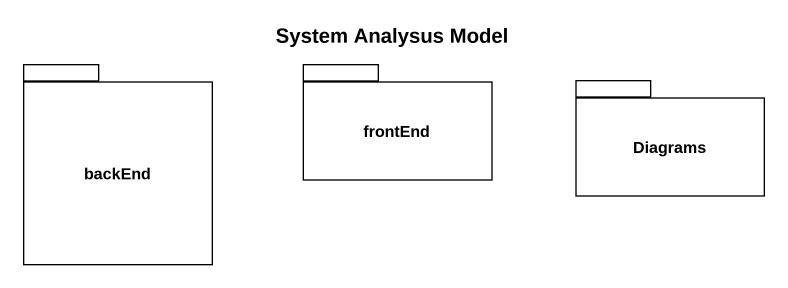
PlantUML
@startuml
title System Analysus Model
package backEnd {
}
package frontEnd {
}
package Diagrams {
}
@enduml
